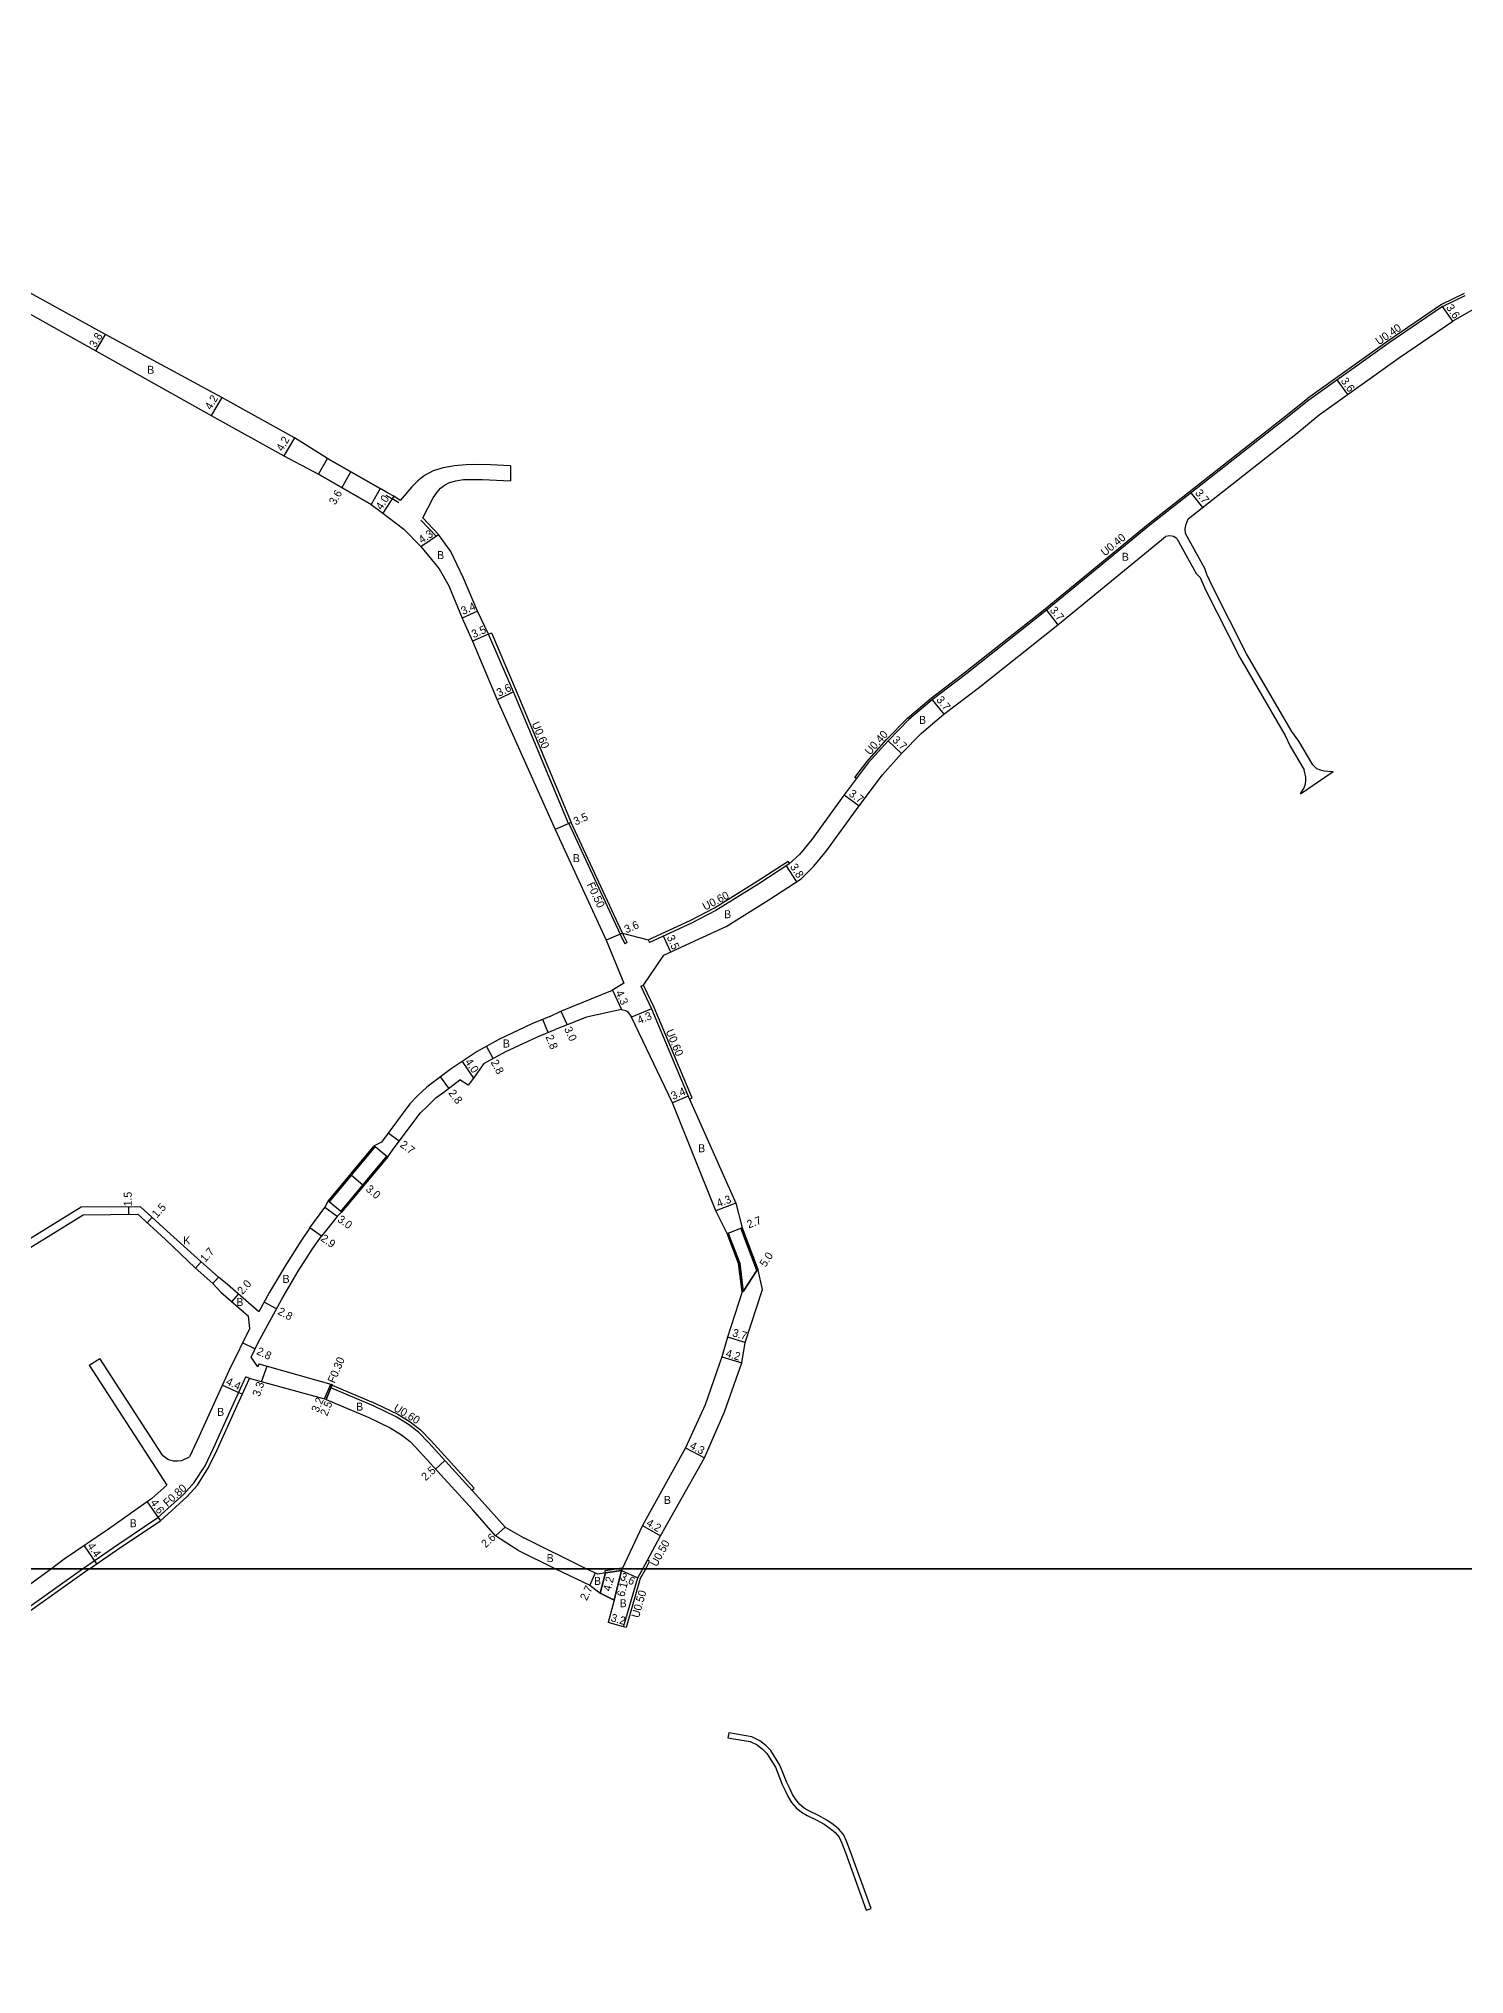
# Model space of a CAD drawing. Header units: metres. Extents: x 0 to 4000, y -96000 to -93000.
# Drawn here: x 1859.6 to 2144.6, y -93681.1 to -93294.1 of the extents above; entities that cross this region are included whole.
import ezdxf

# ---------------------------------------------------------------- set-up
doc = ezdxf.new("R2010")
doc.units = ezdxf.units.M
doc.header["$LTSCALE"] = 2.5
for name, color, linetype in [('側溝・桝', 7, 'Continuous'), ('図郭', 7, 'Continuous'), ('幅員', 7, 'Continuous'), ('歩道・分離帯・安全施設', 7, 'Continuous'), ('舗装', 7, 'Continuous'), ('道路', 7, 'Continuous')]:
    doc.layers.add(name, color=color, linetype=linetype)
doc.styles.get("Standard").update_dxf_attribs({"font": ''})
doc.styles.get('Standard').set_extended_font_data('@MS PGothic')

msp = doc.modelspace()

# ---------------------------------------------------------------- linework, layer by layer
at = {"layer": '側溝・桝'}
for points in [[(2144.57, -93345.1), (2140.03, -93347.3), (2129.31, -93354.59), (2113.25, -93366.09)], [(2022.73, -93441.82), (2025.09, -93438.67), (2029.07, -93434.26), (2033.28, -93429.95), (2037.96, -93425.99), (2044.84, -93420.74), (2060.76, -93408.1), (2081.46, -93391.1), (2108.29, -93370.02), (2113.25, -93366.09)], [(1949.5, -93413.18), (1950.05, -93412.94), (1955.01, -93424.49), (1959.61, -93435.48), (1966.02, -93450.81)], [(2023.05, -93442.05), (2022.73, -93441.82)], [(1965.56, -93451.02), (1975.84, -93473.14), (1976.77, -93475.07)], [(1981.43, -93474.27), (1989.81, -93470.44), (1994.66, -93467.9), (2003.19, -93462.56), (2009.18, -93458.69), (2009.3, -93458.58)], [(2009.71, -93459.02), (2009.3, -93458.58)], [(1977.22, -93474.85), (1976.29, -93472.93)], [(1977.22, -93474.85), (1976.77, -93475.07)], [(1990.2, -93505.89), (1989.92, -93505.27), (1982.61, -93487.82), (1980.47, -93483.32)], [(1989.65, -93506.13), (1990.2, -93505.89)], [(1868.31, -93600), (1875.56, -93595.05), (1883.38, -93589.79), (1888.63, -93585.07), (1890.64, -93582.8), (1892.83, -93579.41), (1894.52, -93575.89), (1898.18, -93567.81), (1900.96, -93561.67)], [(1901.69, -93562), (1900.96, -93561.67)], [(1916.72, -93566.08), (1917.96, -93563.13)], [(1917.98, -93563.86), (1917.01, -93566.16)], [(1918.22, -93563.31), (1926.87, -93566.97), (1931.34, -93569.14), (1933.83, -93570.65), (1935.9, -93572.24), (1937.99, -93574.46), (1946.6, -93583.91)], [(1946.16, -93584.31), (1946.6, -93583.91)], [(1980.91, -93600), (1981.7, -93598.56)], [(1981.7, -93598.56), (1981.26, -93598.32)], [(1833.64, -93627.46), (1840.53, -93621.22), (1853.47, -93610.6), (1868.31, -93600)], [(1980.91, -93600), (1980.79, -93600.24), (1979.82, -93601.97), (1976.98, -93611.79), (1976.5, -93611.65)]]:
    msp.add_lwpolyline(points, dxfattribs=at)
at = {"layer": '図郭'}
for points in [[(1600, -93600), (2400, -93600), (2400, -93000), (1600, -93000)], [(1600, -94200), (2400, -94200), (2400, -93600), (1600, -93600)]]:
    msp.add_lwpolyline(points, close=True, dxfattribs=at)
at = {"layer": '幅員'}
for points in [[(2142.25, -93350.62), (2140.23, -93347.65)], [(1871.01, -93356.52), (1872.94, -93353.25)], [(2121.27, -93365.27), (2119.17, -93362.34)], [(1896.17, -93365.85), (1894.04, -93369.46)], [(1910.68, -93373.91), (1908.55, -93377.53)], [(1920.17, -93383.9), (1921.98, -93380.74)], [(1930.53, -93385.62), (1928.34, -93388.97)], [(2092.27, -93387.83), (2089.98, -93384.92)], [(1935.97, -93395.66), (1939.52, -93393.26)], [(1947.3, -93408.57), (1944.19, -93409.95)], [(2061.01, -93408.41), (2063.33, -93411.29)], [(1949.5, -93413.18), (1946.29, -93414.56)], [(1954.46, -93424.72), (1951.23, -93426.31)], [(2038.21, -93426.3), (2040.53, -93429.19)], [(2029.37, -93434.53), (2032.06, -93437.06)], [(2020.6, -93445.32), (2023.58, -93447.52)], [(1966.02, -93450.81), (1962.82, -93452.23)], [(2011.14, -93462.67), (2009.08, -93459.47)], [(1976.29, -93472.93), (1972.98, -93474.35)], [(1985.95, -93476.72), (1984.49, -93473.53)], [(1974.28, -93484.33), (1976.1, -93488.23)], [(1961.38, -93492.82), (1960.33, -93490.23)], [(1963.96, -93488.57), (1965.2, -93491.3)], [(1982.07, -93488.07), (1978.1, -93489.73)], [(1944.19, -93498.64), (1946.46, -93501.93)], [(1950.4, -93498.02), (1949.05, -93495.56)], [(1941.57, -93503.91), (1939.88, -93501.69)], [(1989.37, -93505.51), (1986.25, -93506.86)], [(1931.62, -93514.52), (1929.45, -93512.91)], [(1922.07, -93521.35), (1924.37, -93523.27)], [(1877.57, -93529.16), (1877.55, -93527.66)], [(1882.22, -93529.74), (1881.21, -93530.85)], [(1919.22, -93529.57), (1916.77, -93527.82)], [(1998.95, -93526.95), (1994.91, -93528.43)], [(1916.1, -93533.52), (1913.73, -93531.85)], [(1997.43, -93532.91), (1999.96, -93531.95)], [(1892.02, -93538.65), (1890.89, -93539.92)], [(2000.42, -93544.6), (2003.16, -93540.41)], [(1898.19, -93546.65), (1899.5, -93545.14)], [(1907.08, -93548.07), (1904.62, -93546.73)], [(1902.8, -93556.08), (1900.28, -93554.86)], [(2000.8, -93554.76), (1997.24, -93553.74)], [(1904.09, -93562.64), (1905.22, -93559.54)], [(1996.12, -93557.68), (2000.14, -93558.87)], [(1896.27, -93563.31), (1900.27, -93565.13)], [(1917.01, -93566.16), (1918.26, -93563.21)], [(1917.01, -93566.16), (1917.98, -93563.86)], [(1988.84, -93575.84), (1992.64, -93577.85)], [(1938.92, -93580.08), (1940.77, -93578.4)], [(1881.23, -93586.66), (1883.88, -93590.42)], [(1950.89, -93593.45), (1952.79, -93591.68)], [(1980.27, -93591.34), (1983.9, -93593.46)], [(1868.65, -93595.41), (1871.12, -93599.05)], [(1970.84, -93600.86), (1969.71, -93603.31)], [(1972.9, -93600.85), (1971.84, -93604.91)], [(1976.06, -93600.35), (1972.9, -93600.85)], [(1974.63, -93606.27), (1976.06, -93600.35)], [(1976.06, -93600.35), (1979.34, -93601.83)], [(1976.5, -93611.65), (1973.42, -93610.79)]]:
    msp.add_lwpolyline(points, dxfattribs=at)
at = {"layer": '歩道・分離帯・安全施設'}
for points in [[(1931.53, -93386.94), (1930.22, -93386.14), (1929.01, -93385.45)], [(1939.09, -93393.67), (1935.93, -93390.36)]]:
    msp.add_lwpolyline(points, dxfattribs=at)
at = {"layer": '舗装'}
msp.add_lwpolyline([(1894.34, -93543), (1895.47, -93541.73)], dxfattribs=at)
at = {"layer": '道路'}
for points in [[(1931.84, -93386.43), (1930.53, -93385.62), (1929.31, -93384.93), (1927.82, -93384.08), (1917.29, -93378.06), (1910.68, -93373.91), (1896.17, -93365.85), (1872.94, -93353.25), (1847.2, -93339.12), (1825.41, -93327.17), (1820.12, -93324.26), (1804.62, -93315.76), (1797.02, -93311.85), (1781.53, -93303.72), (1780.99, -93303.44), (1779.89, -93302.87), (1777.43, -93300.95)], [(1818.06, -93327.8), (1818.34, -93327.27), (1823.54, -93330.25), (1845.32, -93342.18), (1871.01, -93356.52), (1894.04, -93369.46), (1908.55, -93377.53), (1915.48, -93381.22), (1926.01, -93387.24), (1928.34, -93388.97), (1932.56, -93392.19), (1935.97, -93395.66), (1939.65, -93400.09), (1941.57, -93403.51), (1944.19, -93409.95), (1946.29, -93414.56), (1951.23, -93426.31), (1962.82, -93452.23), (1972.98, -93474.35)], [(2140.23, -93347.65), (2129.54, -93354.91), (2113.48, -93366.42)], [(2140.23, -93347.65), (2144.76, -93345.46)], [(2146.36, -93348.29), (2142.25, -93350.62)], [(2115.58, -93369.35), (2131.6, -93357.87), (2142.25, -93350.62)], [(2113.48, -93366.42), (2108.54, -93370.33), (2081.71, -93391.42), (2061.01, -93408.41), (2045.09, -93421.06), (2038.21, -93426.3), (2033.55, -93430.24), (2029.37, -93434.53), (2025.4, -93438.93), (2020.6, -93445.32), (2014.11, -93454.24), (2011.66, -93457.2)], [(2089.38, -93390.09), (2110.86, -93373.21), (2115.58, -93369.35)], [(1927.82, -93384.08), (1917.29, -93378.06)], [(1953.89, -93379.5), (1949.95, -93379.3), (1947.38, -93379.28), (1945.01, -93379.32), (1942.66, -93379.54), (1940.41, -93379.92), (1938.45, -93380.53), (1936.69, -93381.48), (1935.33, -93382.52), (1934.15, -93383.72), (1931.84, -93386.43)], [(1915.48, -93381.22), (1926.01, -93387.24)], [(1936.36, -93389.95), (1938.45, -93385.89), (1939.19, -93384.81), (1939.88, -93383.97), (1940.69, -93383.37), (1941.71, -93382.87), (1942.92, -93382.53), (1944.47, -93382.27), (1946.43, -93382.23), (1948.27, -93382.28), (1953.89, -93382.54)], [(1953.89, -93379.5), (1953.89, -93382.54)], [(1949.5, -93413.18), (1947.3, -93408.57), (1944.46, -93401.95), (1941.97, -93396.63), (1939.52, -93393.26), (1936.36, -93389.95)], [(2088.83, -93393.08), (2088.78, -93392.04), (2088.97, -93391.18), (2089.38, -93390.09)], [(2014.51, -93459.56), (2017.03, -93456.51), (2023.58, -93447.52), (2028.26, -93441.28), (2032.06, -93437.06), (2036.08, -93432.95), (2040.53, -93429.19), (2047.36, -93423.98), (2063.33, -93411.29), (2084.03, -93394.3), (2084.86, -93393.65)], [(2087.08, -93394.04), (2086.42, -93393.63), (2085.72, -93393.54), (2084.86, -93393.65)], [(2087.08, -93394.04), (2090.95, -93401.05)], [(2092.7, -93400.08), (2088.83, -93393.08)], [(2090.95, -93401.05), (2091.74, -93401.84), (2092.84, -93404.31), (2099.72, -93417.82), (2108.78, -93433.41)], [(2110.08, -93432.66), (2101.04, -93417.1), (2094.2, -93403.66), (2093.11, -93401.23), (2092.7, -93400.08)], [(1966.02, -93450.81), (1965.56, -93451.02), (1965.47, -93451.06), (1959.06, -93435.71), (1954.46, -93424.72), (1949.5, -93413.18)], [(2108.78, -93433.41), (2109.74, -93435.57), (2112.54, -93440.32)], [(2114.26, -93439.31), (2111.47, -93434.55), (2110.08, -93432.66)], [(2111.84, -93445.12), (2112.58, -93443.9), (2112.79, -93443.07), (2112.89, -93442.43), (2112.87, -93441.74), (2112.54, -93440.32)], [(2111.84, -93445.12), (2118.35, -93440.61)], [(2114.26, -93439.31), (2115.05, -93440.03), (2115.76, -93440.29), (2116.54, -93440.51), (2117.19, -93440.59), (2118.35, -93440.61)], [(1976.29, -93472.93), (1966.02, -93450.81)], [(2011.66, -93457.2), (2009.56, -93459.17), (2003.52, -93463.06), (1994.96, -93468.42)], [(1996.98, -93471.64), (2005.56, -93466.27), (2012, -93462.11), (2014.51, -93459.56)], [(1994.96, -93468.42), (1990.07, -93470.98), (1981.68, -93474.82)], [(1984.51, -93477.38), (1991.62, -93474.11), (1996.98, -93471.64)], [(1972.98, -93474.35), (1976.51, -93482.94), (1974.28, -93484.33)], [(1976.29, -93472.93), (1981.43, -93474.27), (1981.68, -93474.82)], [(1979.93, -93483.58), (1980.47, -93483.32), (1984.51, -93477.38)], [(1979.93, -93483.58), (1982.07, -93488.07), (1989.37, -93505.51), (1998.95, -93526.95), (2000.19, -93531.86), (1999.96, -93531.95), (2003.16, -93540.41), (2003.39, -93540.33)], [(1961.77, -93489.64), (1963.96, -93488.57), (1974.28, -93484.33)], [(1961.77, -93489.64), (1958.15, -93491.11), (1951.57, -93494.18), (1947.19, -93496.58)], [(1976.1, -93488.23), (1969.1, -93489.77), (1965.2, -93491.3), (1962.83, -93492.24)], [(1976.1, -93488.23), (1976.92, -93488.42), (1977.35, -93488.69), (1978.1, -93489.73)], [(2000.17, -93544.63), (2000.42, -93544.6), (1999.72, -93538.94), (1997.43, -93532.91), (1997.2, -93532.99), (1994.91, -93528.43), (1986.25, -93506.86), (1978.1, -93489.73)], [(1948.53, -93499.04), (1952.84, -93496.68), (1959.27, -93493.68), (1962.83, -93492.24)], [(1947.19, -93496.58), (1944.19, -93498.64), (1942.02, -93500.05)], [(1948.53, -93499.04), (1946.46, -93501.93), (1945.42, -93503.37), (1943.72, -93502.28)], [(1942.02, -93500.05), (1938.84, -93502.48), (1937.18, -93503.72), (1935.31, -93505.49), (1933.73, -93507.04), (1932.42, -93508.9)], [(1934.59, -93510.51), (1935.9, -93508.84), (1937.26, -93507.51), (1938.98, -93505.86), (1940.52, -93504.72), (1943.72, -93502.28)], [(1932.42, -93508.9), (1928.1, -93514.73)], [(1930.27, -93516.33), (1934.59, -93510.51)], [(1928.1, -93514.73), (1926.65, -93515.45), (1926.84, -93515.61), (1917.62, -93526.68), (1917.43, -93526.52)], [(1917.43, -93526.52), (1926.65, -93515.45)], [(1926.84, -93515.61), (1917.62, -93526.68)], [(1920.12, -93528.76), (1919.93, -93528.6), (1929.15, -93517.54), (1929.34, -93517.7), (1930.27, -93516.33)], [(1919.93, -93528.6), (1929.15, -93517.54)], [(1929.34, -93517.7), (1920.12, -93528.76)], [(1926.65, -93515.45), (1926.84, -93515.61)], [(1929.15, -93517.54), (1929.34, -93517.7)], [(1851.86, -93539.55), (1868.47, -93529.24), (1879.35, -93529.14), (1884.88, -93534.21)], [(1885.89, -93533.1), (1879.92, -93527.64), (1868.03, -93527.75), (1854.08, -93536.41)], [(1913.73, -93531.85), (1916.77, -93527.82), (1917.43, -93526.52)], [(1920.12, -93528.76), (1919.22, -93529.57), (1916.1, -93533.52)], [(1917.62, -93526.68), (1917.43, -93526.52)], [(1920.12, -93528.76), (1919.93, -93528.6)], [(1895.47, -93541.73), (1891.98, -93538.61), (1885.89, -93533.1)], [(1902.02, -93557.69), (1903.37, -93554.89), (1908.14, -93546.12), (1911.45, -93540.51), (1914.31, -93536.06), (1916.1, -93533.52)], [(1913.73, -93531.85), (1911.99, -93534.5), (1909.07, -93539.04), (1905.7, -93544.74), (1903.56, -93548.67)], [(1997.2, -93532.99), (1997.43, -93532.91)], [(2000.17, -93544.63), (1999.47, -93539), (1997.2, -93532.99)], [(1997.43, -93532.91), (1999.72, -93538.94)], [(1999.96, -93531.95), (2000.19, -93531.86)], [(2003.16, -93540.41), (1999.96, -93531.95)], [(2000.19, -93531.86), (2003.39, -93540.33)], [(1884.88, -93534.21), (1890.84, -93539.88), (1894.34, -93543)], [(1903.56, -93548.67), (1897.28, -93543.21), (1895.47, -93541.73)], [(1980.35, -93600), (1981.26, -93598.32), (1983.9, -93593.46), (1992.64, -93577.85), (1996.68, -93568.67), (2000.14, -93558.87), (2000.8, -93554.76), (2004.25, -93544.18), (2003.39, -93540.33)], [(1999.72, -93538.94), (2000.42, -93544.6)], [(2003.39, -93540.33), (2003.16, -93540.41)], [(1894.34, -93543), (1895.94, -93544.7), (1901.53, -93549.55)], [(2000.17, -93544.63), (1997.24, -93553.74), (1996.12, -93557.68), (1992.78, -93567.27), (1988.84, -93575.84), (1980.27, -93591.34), (1976.23, -93600)], [(2000.42, -93544.6), (2000.17, -93544.63)], [(1901.77, -93551.96), (1901.53, -93549.55)], [(1901.77, -93551.96), (1900.88, -93553.62), (1898.56, -93558.42)], [(1869.67, -93559.33), (1871.77, -93557.98)], [(1869.67, -93559.33), (1885.18, -93583.32)], [(1884.28, -93577.33), (1871.77, -93557.98)], [(1898.56, -93558.42), (1897.89, -93559.74), (1894.9, -93566.32), (1891.25, -93574.37), (1889.68, -93577.65)], [(1903.57, -93559.06), (1903.34, -93559.62), (1902.02, -93557.69)], [(1903.57, -93559.06), (1905.22, -93559.54), (1917.96, -93563.13), (1918.26, -93563.21), (1917.98, -93563.86)], [(1869.73, -93600), (1876.01, -93595.72), (1883.88, -93590.42), (1889.19, -93585.64), (1891.28, -93583.29), (1893.53, -93579.8), (1895.24, -93576.22), (1898.9, -93568.14), (1901.69, -93562)], [(1917.01, -93566.16), (1904.09, -93562.64), (1901.69, -93562)], [(1948.23, -93586.59), (1937.55, -93574.86), (1935.5, -93572.68), (1933.49, -93571.15), (1931.05, -93569.67), (1926.62, -93567.51), (1917.98, -93563.86)], [(1917.01, -93566.16), (1925.58, -93569.79), (1929.85, -93571.87), (1932.08, -93573.22), (1933.82, -93574.55), (1935.72, -93576.56), (1946.38, -93588.27)], [(1884.28, -93577.33), (1885.5, -93578.18), (1886.42, -93578.43), (1887.3, -93578.47), (1888.15, -93578.38), (1889.68, -93577.65)], [(1885.18, -93583.32), (1882.18, -93585.99), (1873.5, -93592.1), (1864.67, -93598.13), (1862.12, -93600)], [(1954.11, -93595.5), (1952.96, -93594.77), (1950.89, -93593.45), (1946.38, -93588.27)], [(1948.23, -93586.59), (1952.79, -93591.68), (1956.53, -93593.86)], [(1955.34, -93596.28), (1954.11, -93595.5)], [(1968.98, -93600), (1956.53, -93593.86)], [(1955.34, -93596.28), (1962.88, -93600)], [(1975.04, -93600), (1975.98, -93599.85), (1976, -93600)], [(1869.73, -93600), (1853.96, -93611.23), (1841.05, -93621.83), (1834.18, -93628.06)], [(1862.12, -93600), (1851.29, -93607.85), (1848.27, -93610.37)], [(1962.88, -93600), (1969.71, -93603.31), (1971.84, -93604.91), (1974.63, -93606.27), (1973.42, -93610.79)], [(1976.23, -93600), (1976.06, -93600.35), (1972.9, -93600.85), (1971.32, -93601.08), (1968.98, -93600)], [(1972.82, -93600.35), (1975.04, -93600)], [(1972.9, -93600.85), (1972.82, -93600.35)], [(1976.06, -93600.35), (1972.9, -93600.85)], [(1976, -93600), (1976.06, -93600.35)], [(1976.5, -93611.65), (1979.34, -93601.83), (1980.35, -93600)], [(1971.84, -93604.91), (1974.63, -93606.27)], [(1976.5, -93611.65), (1973.42, -93610.79)], [(1997.52, -93632.81), (1997.35, -93633.79)], [(1997.35, -93633.79), (2001.81, -93634.56), (2003.19, -93635.24), (2004.25, -93636.09), (2005.14, -93636.98), (2006.86, -93639.71), (2007.64, -93641.77), (2008.21, -93643.18), (2008.81, -93644.37), (2009.37, -93645.6), (2010.09, -93646.73), (2011.02, -93647.84), (2012.04, -93648.68), (2013.17, -93649.33), (2015.02, -93650.22), (2016.6, -93651.11), (2017.77, -93651.92), (2018.8, -93652.77), (2019.59, -93653.71), (2020.14, -93654.85), (2020.85, -93656.77), (2025.02, -93668.29)], [(2025.96, -93667.95), (2021.79, -93656.42), (2021.06, -93654.46), (2020.43, -93653.17), (2019.51, -93652.05), (2018.37, -93651.12), (2017.13, -93650.26), (2015.49, -93649.33), (2013.63, -93648.45), (2012.61, -93647.85), (2011.72, -93647.13), (2010.9, -93646.13), (2010.25, -93645.12), (2009.71, -93643.93), (2009.12, -93642.76), (2008.57, -93641.41), (2007.76, -93639.26), (2005.93, -93636.36), (2004.92, -93635.34), (2003.73, -93634.39), (2002.12, -93633.6), (1997.52, -93632.81)], [(2025.02, -93668.29), (2025.96, -93667.95)]]:
    msp.add_lwpolyline(points, dxfattribs=at)
for points in [[(1917.29, -93378.06), (1927.82, -93384.08), (1926.01, -93387.24), (1915.48, -93381.22)], [(1917.62, -93526.68), (1926.84, -93515.61), (1929.15, -93517.54), (1919.93, -93528.6)], [(2000.42, -93544.6), (1999.72, -93538.94), (1997.43, -93532.91), (1999.96, -93531.95), (2003.16, -93540.41)], [(1972.9, -93600.85), (1976.06, -93600.35), (1974.63, -93606.27), (1971.84, -93604.91)]]:
    msp.add_lwpolyline(points, close=True, dxfattribs=at)

# ---------------------------------------------------------------- texts
at = {"layer": '側溝・桝'}
for s, rotation, p in [('U0.40', 34.2125, (2127.5, -93355.46)), ('U0.40', 39.3731, (2072.71, -93397.68)), ('U0.60', 292.6853, (1958.09, -93431.07)), ('U0.40', 47.9376, (2025.72, -93437.47)), ('F0.50', 294.9052, (1969.11, -93463.21)), ('U0.60', 27.5794, (1992.79, -93468.48)), ('U0.60', 292.7303, (1984.88, -93492.57)), ('F0.30', 67.0512, (1918.71, -93563.05)), ('U0.60', 328.7938, (1930.37, -93568.28)), ('F0.80', 41.9574, (1885.3, -93587.7)), ('U0.50', 61.4762, (1983.13, -93599.74)), ('U0.50', 73.8921, (1979.53, -93609.96))]:
    msp.add_text(s, height=1.6, rotation=rotation, dxfattribs=at).set_placement(p)
at = {"layer": '幅員'}
for s, rotation, p in [('3.6', 304.211, (2140.86, -93347.89)), ('3.8', 59.4354, (1870.91, -93356.03)), ('3.6', 305.6191, (2119.8, -93362.57)), ('4.2', 59.4902, (1894.03, -93368.47)), ('4.2', 59.5275, (1908.3, -93376.75)), ('3.6', 60.2288, (1918.85, -93387.46)), ('4.0', 56.8939, (1928.13, -93388.47)), ('3.7', 308.1616, (2090.67, -93384.98)), ('4.3', 34.1123, (1936.17, -93395.14)), ('3.4', 23.9642, (1944.41, -93409.35)), ('3.7', 308.9113, (2061.62, -93408.43)), ('3.5', 23.276, (1946.51, -93414)), ('3.6', 26.138, (1951.59, -93425.71)), ('3.7', 308.7928, (2038.92, -93426.34)), ('3.7', 316.8067, (2030.09, -93434.5)), ('3.7', 323.5172, (2021.39, -93445.36)), ('3.5', 24.0307, (1966.9, -93451.44)), ('3.8', 302.8285, (2009.7, -93459.67)), ('3.6', 23.3177, (1977.05, -93473.01)), ('3.5', 294.6322, (1985.07, -93473.77)), ('4.3', 295.1314, (1974.83, -93484.83)), ('3.0', 294.4677, (1964.57, -93492.08)), ('4.3', 22.7367, (1979.62, -93491.18)), ('2.8', 292.0674, (1960.86, -93493.66)), ('4.0', 304.6024, (1944.69, -93498.7)), ('2.8', 298.6889, (1949.87, -93498.77)), ('2.8', 307.3528, (1941.38, -93504.96)), ('3.4', 23.2849, (1986.38, -93506.31)), ('2.7', 323.4061, (1931.65, -93515.54)), ('1.5', 90.5267, (1878.17, -93527.56)), ('3.0', 320.196, (1924.82, -93524.35)), ('4.3', 20.1334, (1995.43, -93527.78)), ('1.5', 47.567, (1883.19, -93530)), ('3.0', 324.4978, (1919.14, -93530.5)), ('2.7', 20.7374, (2001.5, -93532)), ('2.9', 324.8413, (1915.79, -93534.31)), ('1.7', 48.2433, (1892.85, -93538.88)), ('5.0', 56.7326, (2004.88, -93539.83)), ('2.0', 49.0378, (1900.3, -93545.32)), ('2.8', 331.4761, (1907.21, -93549.05)), ('3.7', 344.078, (1998.11, -93553.51)), ('2.8', 334.2859, (1902.98, -93557.05)), ('4.2', 343.6106, (1996.78, -93557.6)), ('4.4', 335.5698, (1896.86, -93563.13)), ('3.3', 70.1113, (1903.71, -93565.72)), ('3.2', 67.0452, (1915.46, -93568.89)), ('2.5', 67.0526, (1917.2, -93569.62)), ('4.3', 332.1782, (1989.57, -93575.89)), ('2.5', 42.3343, (1936.93, -93582.52)), ('4.6', 305.1574, (1881.8, -93586.83)), ('4.2', 329.7323, (1980.89, -93591.28)), ('4.4', 304.301, (1869.19, -93595.48)), ('2.6', 43.014, (1948.93, -93595.93)), ('2.7', 65.1152, (1969.14, -93606.51)), ('4.2', 75.4807, (1973.87, -93604.64)), ('6.1', 76.4422, (1976.66, -93605.72)), ('3.6', 335.6414, (1975.66, -93602.16)), ('3.2', 344.4308, (1973.82, -93610.49))]:
    msp.add_text(s, height=1.6, rotation=rotation, dxfattribs=at).set_placement(p)
at = {"layer": '舗装'}
for s, p in [('B', (1881.26, -93361.13)), ('B', (1939.22, -93398.17)), ('B', (2076.11, -93398.51)), ('B', (2035.56, -93431.12)), ('B', (1966.35, -93458.75)), ('B', (1996.6, -93469.96)), ('B', (1952.36, -93495.81)), ('B', (1991.4, -93516.75)), ('K', (1888.46, -93535.17)), ('B', (1908.32, -93542.86)), ('B', (1899.08, -93547.48)), ('B', (1895.24, -93569.45)), ('B', (1923.03, -93568.41)), ('B', (1984.56, -93587.06)), ('B', (1877.75, -93591.71)), ('B', (1961.11, -93598.68)), ('B', (1970.59, -93603.25)), ('B', (1975.71, -93607.7))]:
    msp.add_text(s, height=1.6, dxfattribs=at).set_placement(p)

doc.saveas('drawing.dxf')
